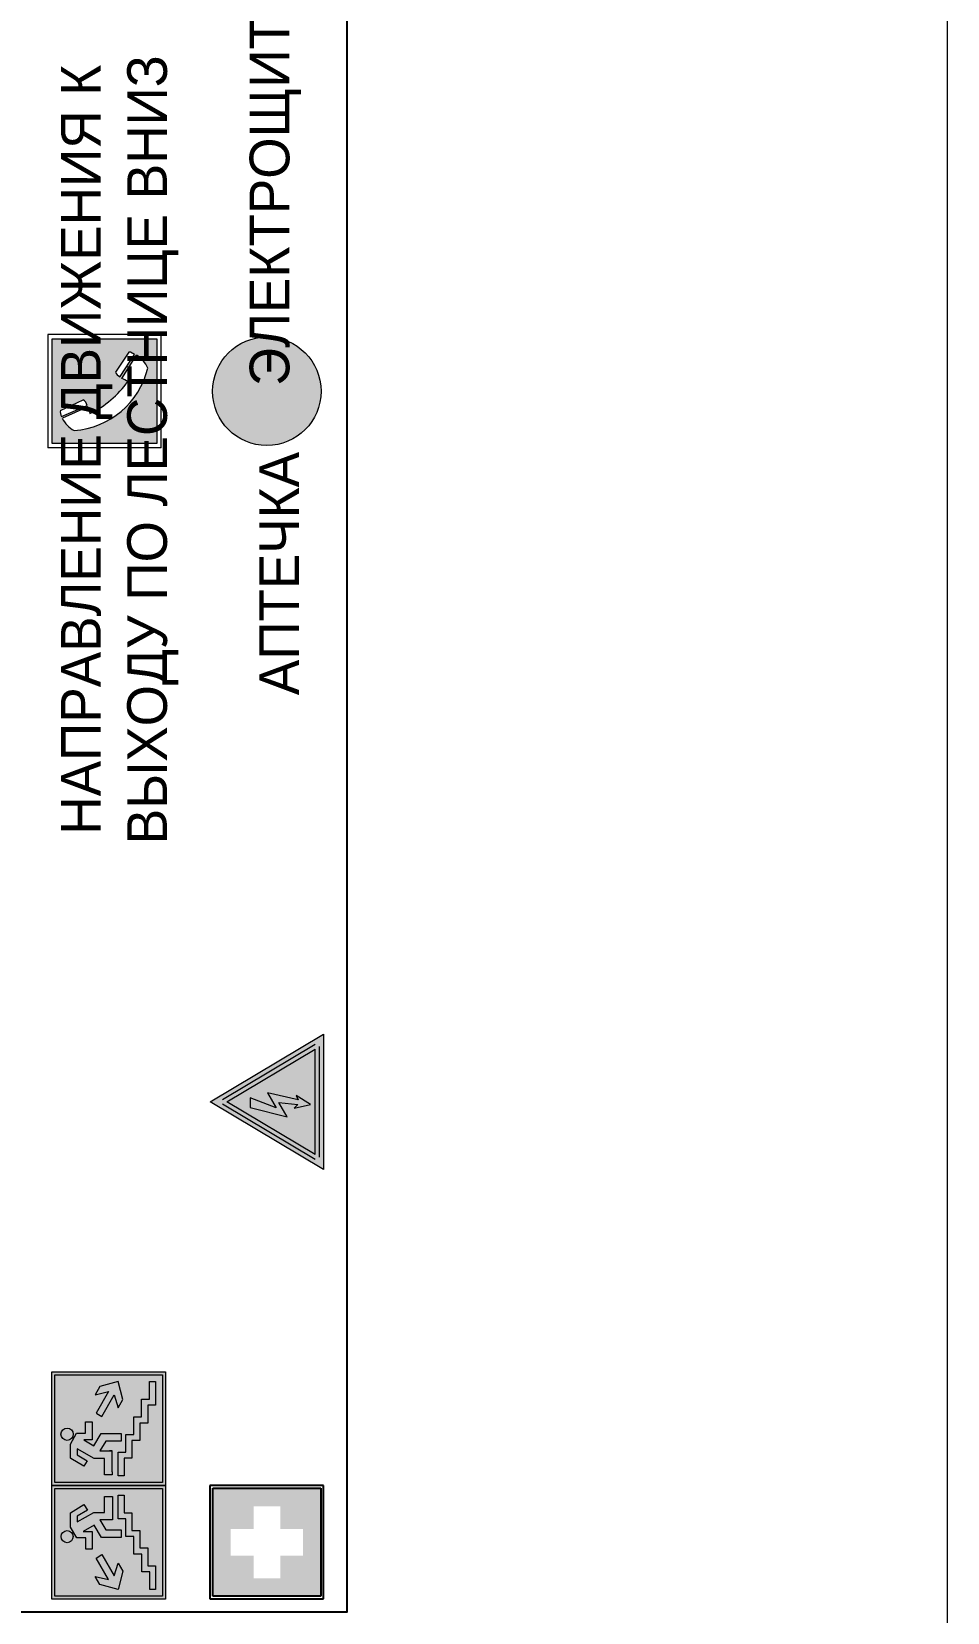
# Model space of a CAD drawing. Header units: millimetres. Extents: x 13810 to 67229, y 12374 to 21950.
# Drawn here: x 24072.5 to 24137, y 15351.2 to 15462.6 of the extents above; entities that cross this region are included whole.
import ezdxf

# ---------------------------------------------------------------- set-up
doc = ezdxf.new("R2010")
doc.units = ezdxf.units.MM
doc.styles.add('обычный', font='arial.ttf')

# ---------------------------------------------------------------- blocks, each defined once
blk = doc.blocks.new('A$C3E6D3DDE')
at = {"lineweight": 5}
h = blk.add_hatch(color=40, dxfattribs=at)
h.paths.add_polyline_path([(24.1, 1.45), (16.46, -11.35), (31.74, -11.35)])
h.paths.add_polyline_path([(24.09, -0.46), (30.03, -10.41), (18.14, -10.41)], flags=16)
h.paths.add_polyline_path([(24.54, -3.08), (23.41, -6.02), (25.13, -5.01), (24.33, -8.5), (24.82, -8.27), (23.79, -9.86), (23.4, -8.04), (23.8, -8.43), (24.04, -6.29), (22.39, -7.25), (23.44, -3.08)], flags=0)
h = blk.add_hatch(color=256, dxfattribs=at)
h.paths.add_polyline_path([(24.37, 0.03, 0.567511), (23.82, 0.03), (17.59, -10.4, 0.582454), (17.86, -10.88), (30.32, -10.88, 0.582149), (30.6, -10.4)])
h.paths.add_polyline_path([(24.09, -0.46), (18.14, -10.41), (30.03, -10.41)], flags=16)
h.paths.add_polyline_path([(24.54, -3.08), (23.41, -6.02), (25.13, -5.01), (24.33, -8.5), (24.82, -8.27), (23.79, -9.86), (23.4, -8.04), (23.8, -8.43), (24.04, -6.29), (22.39, -7.25), (23.44, -3.08)], flags=0)
h = blk.add_hatch(color=40, dxfattribs=at)
h.paths.add_polyline_path([(24.09, -0.46), (18.14, -10.41), (30.03, -10.41)])
h.paths.add_polyline_path([(24.82, -8.27), (23.79, -9.86), (23.4, -8.04), (23.8, -8.43), (24.04, -6.29), (22.39, -7.25), (23.44, -3.08), (24.54, -3.08), (23.41, -6.02), (25.13, -5.01), (24.33, -8.5)], flags=16)
at = {"color": 40, "lineweight": 5}
for p, q in [((16.46, -11.35), (24.1, 1.45)), ((24.1, 1.45), (31.74, -11.35))]:
    blk.add_line(p, q, dxfattribs=at)
at = {"lineweight": 5}
for p, q in [((17.59, -10.4), (23.82, 0.03)), ((24.37, 0.03), (30.6, -10.4)), ((18.14, -10.41), (24.09, -0.46)), ((24.09, -0.46), (30.03, -10.41)), ((23.44, -3.08), (22.39, -7.25)), ((23.41, -6.02), (24.54, -3.08)), ((24.54, -3.08), (23.44, -3.08)), ((25.13, -5.01), (23.41, -6.02)), ((24.33, -8.5), (25.13, -5.01)), ((22.39, -7.25), (24.04, -6.29)), ((24.04, -6.29), (23.8, -8.43)), ((23.8, -8.43), (23.4, -8.04)), ((23.4, -8.04), (23.79, -9.86)), ((23.79, -9.86), (24.82, -8.27)), ((24.82, -8.27), (24.33, -8.5)), ((18.14, -10.41), (30.03, -10.41)), ((17.86, -10.88), (30.32, -10.88))]:
    blk.add_line(p, q, dxfattribs=at)
at = {"color": 50, "lineweight": 5}
blk.add_line((31.74, -11.35), (16.46, -11.35), dxfattribs=at)
blk = doc.blocks.new('A$C18900ED3')
h = blk.add_hatch(color=126)
h.paths.add_polyline_path([(-0.18, -0.18), (-7.02, -0.18), (-7.02, -7.02), (-0.18, -7.02)])
h.paths.add_polyline_path([(-5.89, -4.46), (-5.89, -2.77), (-4.46, -2.77), (-4.46, -1.31), (-2.77, -1.31), (-2.77, -2.77), (-1.33, -2.77), (-1.33, -4.46), (-2.77, -4.46), (-2.77, -5.89), (-4.46, -5.89), (-4.46, -4.46)], flags=16)
at = {"color": 126}
for p, q in [((-7.2, 0), (-7.2, -7.2)), ((0, 0), (-7.2, 0)), ((0, -7.2), (0, 0)), ((-7.02, -7.02), (-7.02, -0.18)), ((-7.02, -0.18), (-0.18, -0.18)), ((-0.18, -0.18), (-0.18, -7.02)), ((-0.18, -7.02), (-7.02, -7.02)), ((-7.2, -7.2), (0, -7.2))]:
    blk.add_line(p, q, dxfattribs=at)
blk = doc.blocks.new('A$C7B8C2D5B')
at = {"lineweight": 0}
h = blk.add_hatch(color=5, dxfattribs=at)
h.dxf.hatch_style = 1
h.paths.add_polyline_path([(1.397, -3.024, 1), (-2.112, -3.024, 1)])
at = {"color": 5, "lineweight": 0}
blk.add_circle((-0.358, -3.024), 1.755, dxfattribs=at)
blk = doc.blocks.new('A$C456E1F9C')
at = {"lineweight": 5}
h = blk.add_hatch(color=242, dxfattribs=at)
h.paths.add_polyline_path([(0.51, -1.47), (0.51, -13.26), (12.29, -13.26), (12.29, -1.47)])
h.paths.add_polyline_path([(5.42, -4.95, -0.254479), (4.78, -5.4), (3.52, -2.53, -0.209735), (4.23, -2.4)], flags=16)
h.paths.add_polyline_path([(8.53, -8.6), (10.87, -10.17), (10.54, -10.76), (8.03, -9.13, -0.192251)], flags=16)
h.paths.add_polyline_path([(4.61, -5.49, 0.005518), (3.87, -5.72, 0.128647), (7.49, -10.01, 0.00809), (7.83, -9.33), (10.47, -10.97, -0.16736), (8.99, -12.25, -0.327862), (1.95, -3.95, -0.166952), (3.36, -2.62)], flags=16)
at = {"color": 242, "lineweight": 5}
for p, q in [((0, -13.77), (0, -0.97)), ((12.8, -0.97), (0, -0.97)), ((12.8, -13.77), (12.8, -0.97)), ((4.61, -5.49), (3.36, -2.62)), ((3.52, -2.53), (4.78, -5.4)), ((4.23, -2.4), (5.42, -4.95)), ((10.81, -10.12), (8.53, -8.6)), ((7.83, -9.33), (10.47, -10.97)), ((8.03, -9.13), (10.54, -10.76)), ((10.54, -10.76), (10.8, -10.3)), ((10.8, -10.3), (10.81, -10.12)), ((0, -13.77), (12.8, -13.77))]:
    blk.add_line(p, q, dxfattribs=at)
blk.add_lwpolyline([(0.51, -1.47), (12.29, -1.47), (12.29, -13.26), (0.51, -13.26)], close=True, dxfattribs=at)
for centre, radius, start, end in [((4.59, -5.34), 2.99, 114.2845, 152.1974), ((4.02, -3.27), 0.891, 76.3284, 123.7092), ((11.12, -3.31), 9.19, 183.9915, 256.6009), ((4.68, -4.59), 0.824, 276.9621, 334.0723), ((14.98, -39.1), 35.17, 107.1487, 108.4135), ((13.86, -0.94), 11.08, 205.5536, 234.8762), ((8.94, -9.5), 0.989, 114.4092, 157.9388), ((-13.31, 0.8), 23.44, 332.5487, 334.4027), ((7.87, -9.46), 3, 291.9291, 329.9329)]:
    blk.add_arc(centre, radius, start, end, dxfattribs=at)
blk = doc.blocks.new('вниз 3')
at = {"lineweight": 0, "true_color": 0xffffff}
h = blk.add_hatch(color=7, dxfattribs=at)
h.dxf.hatch_style = 1
h.paths.add_polyline_path([(40997.5, -4475.69), (40997.25, -4475.28), (40995.76, -4476.15), (40995.97, -4475.23), (40995.39, -4475.56), (40995.05, -4476.83), (40996.33, -4477.17), (40996.91, -4476.83), (40996, -4476.55)], flags=0)
h.paths.add_polyline_path([(40999.81, -4473.95), (41000.22, -4473.95), (41000.64, -4474.67), (41001.03, -4474.43), (41000.46, -4473.49), (41000.42, -4473.49), (40999.43, -4473.49), (40998.68, -4473.92), (40998.68, -4474.57), (40997.88, -4474.57), (40997.88, -4475), (40999.14, -4475), (40999.14, -4474.43), (40999.14, -4474.38), (40999.59, -4475.15), (40998.72, -4475.67), (40998.72, -4477.06), (40999.24, -4477.06), (40999.24, -4475.96), (40999.95, -4475.56), (40999.95, -4476.43), (41001.61, -4476.43), (41001.61, -4475.88), (41000.47, -4475.88), (41000.47, -4475.12)], flags=0)
h.paths.add_polyline_path([(40999.2, -4473.24, 1), (40998.35, -4473.24, 1)], flags=0)
h.paths.add_polyline_path([(41000.46, -4477.26), (41001.69, -4477.26), (41001.69, -4476.84), (41000.03, -4476.84), (41000.03, -4477.39), (40998.78, -4477.39), (40998.78, -4477.95), (40997.53, -4477.95), (40997.53, -4478.5), (40996.29, -4478.5), (40996.29, -4479.06), (40995.05, -4479.06), (40995.05, -4479.48), (40995.29, -4479.48), (40996.72, -4479.48), (40996.72, -4478.92), (40997.97, -4478.92), (40997.97, -4478.36), (40999.2, -4478.36), (40999.2, -4477.81), (41000.46, -4477.81)], flags=0)
h.paths.add_polyline_path([(41002.37, -4472.17), (40994.37, -4472.17), (40994.37, -4480.17), (41002.37, -4480.17)])
h.paths.add_polyline_path([(41002.16, -4479.96), (40994.57, -4479.96), (40994.57, -4472.37), (41002.16, -4472.37)], flags=16)
h.paths.add_polyline_path([(41001.61, -4475.88), (41001.61, -4476.43), (40999.95, -4476.43), (40999.95, -4475.56), (40999.24, -4475.96), (40999.24, -4477.06), (40998.72, -4477.06), (40998.72, -4475.67), (40999.59, -4475.15), (40999.14, -4474.38), (40999.14, -4474.43), (40999.14, -4475), (40997.88, -4475), (40997.88, -4474.57), (40998.68, -4474.57), (40998.68, -4473.92), (40999.43, -4473.49), (41000.42, -4473.49), (41000.46, -4473.49), (41001.03, -4474.43), (41000.64, -4474.67), (41000.22, -4473.95), (40999.81, -4473.95), (41000.47, -4475.12), (41000.47, -4475.88)], flags=0)
h.paths.add_polyline_path([(41001.69, -4476.84), (41001.69, -4477.26), (41000.46, -4477.26), (41000.46, -4477.81), (40999.2, -4477.81), (40999.2, -4478.36), (40997.97, -4478.36), (40997.97, -4478.92), (40996.72, -4478.92), (40996.72, -4479.48), (40995.05, -4479.48), (40995.05, -4479.06), (40996.29, -4479.06), (40996.29, -4478.5), (40997.53, -4478.5), (40997.53, -4477.95), (40998.78, -4477.95), (40998.78, -4477.39), (41000.03, -4477.39), (41000.03, -4476.84)], flags=0)
h.paths.add_polyline_path([(40998.35, -4473.24, -1), (40999.2, -4473.24, -1)], flags=0)
h.paths.add_polyline_path([(40997.5, -4475.69), (40996, -4476.55), (40996.91, -4476.83), (40996.33, -4477.17), (40995.05, -4476.83), (40995.39, -4475.56), (40995.97, -4475.23), (40995.76, -4476.15), (40997.25, -4475.28)], flags=0)
at = {"lineweight": 0}
h = blk.add_hatch(color=126, dxfattribs=at)
h.dxf.hatch_style = 1
h.paths.add_polyline_path([(41002.16, -4472.37), (40994.57, -4472.37), (40994.57, -4479.96), (41002.16, -4479.96)])
h.paths.add_polyline_path([(40995.97, -4475.23), (40995.76, -4476.15), (40997.25, -4475.28), (40997.5, -4475.69), (40996, -4476.55), (40996.91, -4476.83), (40996.33, -4477.17), (40995.05, -4476.83), (40995.39, -4475.56)], flags=16)
h.paths.add_polyline_path([(40997.88, -4474.57), (40998.68, -4474.57), (40998.68, -4473.92), (40999.43, -4473.49), (41000.42, -4473.49), (41000.46, -4473.49), (41001.03, -4474.43), (41000.64, -4474.67), (41000.22, -4473.95), (40999.81, -4473.95), (41000.47, -4475.12), (41000.47, -4475.88), (41001.61, -4475.88), (41001.61, -4476.43), (40999.95, -4476.43), (40999.95, -4475.56), (40999.24, -4475.96), (40999.24, -4477.06), (40998.72, -4477.06), (40998.72, -4475.67), (40999.59, -4475.15), (40999.14, -4474.38), (40999.14, -4474.43), (40999.14, -4475), (40997.88, -4475)], flags=16)
h.paths.add_polyline_path([(40998.35, -4473.24, -1), (40999.2, -4473.24, -1)], flags=16)
h.paths.add_polyline_path([(40997.53, -4477.95), (40998.78, -4477.95), (40998.78, -4477.39), (41000.03, -4477.39), (41000.03, -4476.84), (41001.69, -4476.84), (41001.69, -4477.26), (41000.46, -4477.26), (41000.46, -4477.81), (40999.2, -4477.81), (40999.2, -4478.36), (40997.97, -4478.36), (40997.97, -4478.92), (40996.72, -4478.92), (40996.72, -4479.48), (40995.05, -4479.48), (40995.05, -4479.06), (40996.29, -4479.06), (40996.29, -4478.5), (40997.53, -4478.5)], flags=16)
at = {"lineweight": 0, "true_color": 0xffffff}
h = blk.add_hatch(color=7, dxfattribs=at)
h.dxf.hatch_style = 1
h.paths.add_polyline_path([(40999.2, -4473.24, 1), (40998.35, -4473.24, 1)])
h.paths.add_polyline_path([(40999.81, -4473.95), (41000.22, -4473.95), (41000.64, -4474.67), (41001.03, -4474.43), (41000.46, -4473.49), (41000.42, -4473.49), (40999.43, -4473.49), (40998.68, -4473.92), (40998.68, -4474.57), (40997.88, -4474.57), (40997.88, -4475), (40999.14, -4475), (40999.14, -4474.43), (40999.14, -4474.38), (40999.59, -4475.15), (40998.72, -4475.67), (40998.72, -4477.06), (40999.24, -4477.06), (40999.24, -4475.96), (40999.95, -4475.56), (40999.95, -4476.43), (41001.61, -4476.43), (41001.61, -4475.88), (41000.47, -4475.88), (41000.47, -4475.12)])
h.paths.add_polyline_path([(40999.2, -4477.81), (41000.46, -4477.81), (41000.46, -4477.26), (41001.69, -4477.26), (41001.69, -4476.84), (41000.03, -4476.84), (41000.03, -4477.39), (40998.78, -4477.39), (40998.78, -4477.95), (40997.53, -4477.95), (40997.53, -4478.5), (40996.29, -4478.5), (40996.29, -4479.06), (40995.05, -4479.06), (40995.05, -4479.48), (40995.29, -4479.48), (40996.72, -4479.48), (40996.72, -4478.92), (40997.97, -4478.92), (40997.97, -4478.36), (40999.2, -4478.36)])
h.paths.add_polyline_path([(40997.5, -4475.69), (40997.25, -4475.28), (40995.76, -4476.15), (40995.97, -4475.23), (40995.39, -4475.56), (40995.05, -4476.83), (40996.33, -4477.17), (40996.91, -4476.83), (40996, -4476.55)])
at = {"color": 126, "lineweight": 0}
for points in [[(40994.37, -4472.17), (41002.37, -4472.17), (41002.37, -4480.17), (40994.37, -4480.17)], [(40994.57, -4472.37), (41002.16, -4472.37), (41002.16, -4479.96), (40994.57, -4479.96)]]:
    blk.add_lwpolyline(points, close=True, dxfattribs=at)
for points in [[(40999.14, -4474.43), (40999.14, -4475), (40997.88, -4475), (40997.88, -4474.57), (40998.68, -4474.57), (40998.68, -4473.92), (40999.43, -4473.49), (41000.42, -4473.49), (41000.46, -4473.49), (41001.03, -4474.43), (41000.64, -4474.67), (41000.22, -4473.95), (40999.81, -4473.95), (41000.47, -4475.12), (41000.47, -4475.88), (41001.61, -4475.88), (41001.61, -4476.43), (40999.95, -4476.43), (40999.95, -4475.56), (40999.24, -4475.96), (40999.24, -4477.06), (40998.72, -4477.06), (40998.72, -4475.67), (40999.59, -4475.15), (40999.14, -4474.38), (40999.14, -4474.43)], [(40995.05, -4476.83), (40995.39, -4475.56), (40995.97, -4475.23), (40995.76, -4476.15), (40997.25, -4475.28), (40997.5, -4475.69), (40996, -4476.55), (40996.91, -4476.83), (40996.33, -4477.17), (40995.05, -4476.83)], [(40995.29, -4479.48), (40995.05, -4479.48), (40995.05, -4479.06), (40996.29, -4479.06), (40996.29, -4478.5), (40997.53, -4478.5), (40997.53, -4477.95), (40998.78, -4477.95), (40998.78, -4477.39), (41000.03, -4477.39), (41000.03, -4476.84), (41001.69, -4476.84), (41001.69, -4477.26), (41000.46, -4477.26), (41000.46, -4477.81), (40999.2, -4477.81), (40999.2, -4478.36), (40997.97, -4478.36), (40997.97, -4478.92), (40996.72, -4478.92), (40996.72, -4479.48), (40995.05, -4479.48)]]:
    blk.add_lwpolyline(points, dxfattribs=at)
blk.add_circle((40998.77, -4473.24), 0.426, dxfattribs=at)
blk = doc.blocks.new('вниз')
at = {"lineweight": 0, "true_color": 0xffffff}
h = blk.add_hatch(color=7, dxfattribs=at)
h.dxf.hatch_style = 1
h.paths.add_polyline_path([(40994.51, -4472.22), (40986.51, -4472.22), (40986.51, -4480.22), (40994.51, -4480.22)])
h.paths.add_polyline_path([(40994.31, -4472.42), (40994.31, -4480.01), (40986.71, -4480.01), (40986.71, -4472.42)], flags=16)
h.paths.add_polyline_path([(40988.43, -4473.53), (40989.43, -4473.53), (40990.19, -4473.96), (40990.19, -4474.6), (40991, -4474.6), (40991, -4475.06), (40989.73, -4475.06), (40989.73, -4474.46), (40989.3, -4475.18), (40990.17, -4475.7), (40990.17, -4477.11), (40989.63, -4477.11), (40989.63, -4476.01), (40988.94, -4475.59), (40988.94, -4476.46), (40988.94, -4476.46), (40987.47, -4476.46), (40987.26, -4476.46), (40987.26, -4475.92), (40988.4, -4475.92), (40988.4, -4475.2), (40989.1, -4473.99), (40988.66, -4473.99), (40988.24, -4474.7), (40987.86, -4474.47), (40988.41, -4473.56)], flags=0)
h.paths.add_polyline_path([(40990.55, -4473.29, -1), (40989.69, -4473.29, -1)], flags=0)
h.paths.add_polyline_path([(40988.85, -4476.89), (40988.85, -4477.43), (40990.1, -4477.43), (40990.1, -4477.99), (40991.34, -4477.99), (40991.34, -4478.54), (40992.59, -4478.54), (40992.59, -4479.09), (40993.83, -4479.09), (40993.83, -4479.52), (40992.17, -4479.52), (40992.17, -4478.97), (40990.91, -4478.97), (40990.91, -4478.41), (40989.68, -4478.41), (40989.68, -4477.86), (40988.43, -4477.86), (40988.43, -4477.31), (40987.6, -4477.31), (40987.18, -4477.31), (40987.18, -4476.89)], flags=0)
h.paths.add_polyline_path([(40991.61, -4475.33), (40993.12, -4476.2), (40992.9, -4475.27), (40993.48, -4475.6), (40993.83, -4476.88), (40992.56, -4477.22), (40991.97, -4476.88), (40992.9, -4476.61), (40991.38, -4475.74), (40991.58, -4475.39)], flags=0)
h.paths.add_polyline_path([(40990.19, -4473.96), (40989.43, -4473.53), (40988.43, -4473.53), (40988.41, -4473.56), (40987.86, -4474.47), (40988.24, -4474.7), (40988.66, -4473.99), (40989.1, -4473.99), (40988.4, -4475.2), (40988.4, -4475.92), (40987.26, -4475.92), (40987.26, -4476.46), (40987.47, -4476.46), (40988.94, -4476.46), (40988.94, -4476.27), (40988.94, -4475.59), (40989.63, -4476.01), (40989.63, -4477.11), (40990.17, -4477.11), (40990.17, -4475.7), (40989.3, -4475.18), (40989.73, -4474.46), (40989.73, -4475.06), (40991, -4475.06), (40991, -4474.6), (40990.19, -4474.6)], flags=0)
h.paths.add_polyline_path([(40990.55, -4473.29, 1), (40989.69, -4473.29, 1)], flags=0)
h.paths.add_polyline_path([(40991.61, -4475.33), (40991.58, -4475.39), (40991.38, -4475.74), (40992.9, -4476.61), (40991.97, -4476.88), (40992.56, -4477.22), (40993.83, -4476.88), (40993.48, -4475.6), (40992.9, -4475.27), (40993.12, -4476.2)], flags=0)
h.paths.add_polyline_path([(40990.1, -4477.43), (40988.85, -4477.43), (40988.85, -4476.89), (40987.18, -4476.89), (40987.18, -4477.31), (40987.6, -4477.31), (40988.43, -4477.31), (40988.43, -4477.86), (40989.68, -4477.86), (40989.68, -4478.41), (40990.91, -4478.41), (40990.91, -4478.97), (40992.17, -4478.97), (40992.17, -4479.52), (40993.83, -4479.52), (40993.83, -4479.09), (40992.59, -4479.09), (40992.59, -4478.54), (40991.34, -4478.54), (40991.34, -4477.99), (40990.1, -4477.99)], flags=0)
at = {"lineweight": 0}
h = blk.add_hatch(color=126, dxfattribs=at)
h.dxf.hatch_style = 1
h.paths.add_polyline_path([(40994.31, -4472.42), (40986.71, -4472.42), (40986.71, -4480.01), (40994.31, -4480.01)])
h.paths.add_polyline_path([(40988.43, -4473.53), (40989.43, -4473.53), (40990.19, -4473.96), (40990.19, -4474.6), (40991, -4474.6), (40991, -4475.06), (40989.73, -4475.06), (40989.73, -4474.46), (40989.3, -4475.18), (40990.17, -4475.7), (40990.17, -4477.11), (40989.63, -4477.11), (40989.63, -4476.01), (40988.94, -4475.59), (40988.94, -4476.46), (40988.94, -4476.46), (40987.47, -4476.46), (40987.26, -4476.46), (40987.26, -4475.92), (40988.4, -4475.92), (40988.4, -4475.2), (40989.1, -4473.99), (40988.66, -4473.99), (40988.24, -4474.7), (40987.86, -4474.47), (40988.41, -4473.56)], flags=16)
h.paths.add_polyline_path([(40990.55, -4473.29, -1), (40989.69, -4473.29, -1)], flags=16)
h.paths.add_polyline_path([(40988.85, -4476.89), (40988.85, -4477.43), (40990.1, -4477.43), (40990.1, -4477.99), (40991.34, -4477.99), (40991.34, -4478.54), (40992.59, -4478.54), (40992.59, -4479.09), (40993.83, -4479.09), (40993.83, -4479.52), (40992.17, -4479.52), (40992.17, -4478.97), (40990.91, -4478.97), (40990.91, -4478.41), (40989.68, -4478.41), (40989.68, -4477.86), (40988.43, -4477.86), (40988.43, -4477.31), (40987.6, -4477.31), (40987.18, -4477.31), (40987.18, -4476.89)], flags=16)
h.paths.add_polyline_path([(40991.61, -4475.33), (40993.12, -4476.2), (40992.9, -4475.27), (40993.48, -4475.6), (40993.83, -4476.88), (40992.56, -4477.22), (40991.97, -4476.88), (40992.9, -4476.61), (40991.38, -4475.74), (40991.58, -4475.39)], flags=16)
at = {"lineweight": 0, "true_color": 0xffffff}
h = blk.add_hatch(color=7, dxfattribs=at)
h.dxf.hatch_style = 1
h.paths.add_polyline_path([(40989.73, -4474.46), (40989.73, -4475.06), (40991, -4475.06), (40991, -4474.6), (40990.19, -4474.6), (40990.19, -4473.96), (40989.43, -4473.53), (40988.43, -4473.53), (40988.41, -4473.56), (40987.86, -4474.47), (40988.24, -4474.7), (40988.66, -4473.99), (40989.1, -4473.99), (40988.4, -4475.2), (40988.4, -4475.92), (40987.26, -4475.92), (40987.26, -4476.46), (40987.47, -4476.46), (40988.94, -4476.46), (40988.94, -4475.59), (40989.63, -4476.01), (40989.63, -4477.11), (40990.17, -4477.11), (40990.17, -4475.7), (40989.3, -4475.18)])
h.paths.add_polyline_path([(40989.69, -4473.29, 1), (40990.55, -4473.29, 1)])
h.paths.add_polyline_path([(40991.61, -4475.33), (40991.58, -4475.39), (40991.38, -4475.74), (40992.9, -4476.61), (40991.97, -4476.88), (40992.56, -4477.22), (40993.83, -4476.88), (40993.48, -4475.6), (40992.9, -4475.27), (40993.12, -4476.2)])
h.paths.add_polyline_path([(40990.1, -4477.43), (40988.85, -4477.43), (40988.85, -4476.89), (40987.18, -4476.89), (40987.18, -4477.31), (40987.6, -4477.31), (40988.43, -4477.31), (40988.43, -4477.86), (40989.68, -4477.86), (40989.68, -4478.41), (40990.91, -4478.41), (40990.91, -4478.97), (40992.17, -4478.97), (40992.17, -4479.52), (40993.83, -4479.52), (40993.83, -4479.09), (40992.59, -4479.09), (40992.59, -4478.54), (40991.34, -4478.54), (40991.34, -4477.99), (40990.1, -4477.99)])
at = {"color": 126, "lineweight": 0}
for points in [[(40986.51, -4472.22), (40994.51, -4472.22), (40994.51, -4480.22), (40986.51, -4480.22)], [(40986.71, -4472.42), (40994.31, -4472.42), (40994.31, -4480.01), (40986.71, -4480.01)]]:
    blk.add_lwpolyline(points, close=True, dxfattribs=at)
for points in [[(40987.47, -4476.46), (40987.26, -4476.46), (40987.26, -4475.92), (40988.4, -4475.92), (40988.4, -4475.2), (40989.1, -4473.99), (40988.66, -4473.99), (40988.24, -4474.7), (40987.86, -4474.47), (40988.41, -4473.56), (40988.43, -4473.53), (40989.43, -4473.53), (40990.19, -4473.96), (40990.19, -4474.6), (40991, -4474.6), (40991, -4475.06), (40989.73, -4475.06), (40989.73, -4474.46), (40989.3, -4475.18), (40990.17, -4475.7), (40990.17, -4477.11), (40989.63, -4477.11), (40989.63, -4476.01), (40988.94, -4475.59), (40988.94, -4476.46)], [(40991.58, -4475.39), (40991.38, -4475.74), (40992.9, -4476.61), (40991.97, -4476.88), (40992.56, -4477.22), (40993.83, -4476.88), (40993.48, -4475.6), (40992.9, -4475.27), (40993.12, -4476.2), (40991.61, -4475.33), (40991.58, -4475.39)], [(40987.6, -4477.31), (40987.18, -4477.31), (40987.18, -4476.89), (40988.85, -4476.89), (40988.85, -4477.43), (40990.1, -4477.43), (40990.1, -4477.99), (40991.34, -4477.99), (40991.34, -4478.54), (40992.59, -4478.54), (40992.59, -4479.09), (40993.83, -4479.09), (40993.83, -4479.52), (40992.17, -4479.52), (40992.17, -4478.97), (40990.91, -4478.97), (40990.91, -4478.41), (40989.68, -4478.41), (40989.68, -4477.86), (40988.43, -4477.86), (40988.43, -4477.31), (40987.6, -4477.31)], [(40987.47, -4476.46), (40988.94, -4476.46), (40988.94, -4476.27)]]:
    blk.add_lwpolyline(points, dxfattribs=at)
blk.add_circle((40990.12, -4473.29), 0.432, dxfattribs=at)

msp = doc.modelspace()

# ---------------------------------------------------------------- linework, layer by layer
at = {"color": 126, "lineweight": 0, "true_color": 0x008754}
msp.add_lwpolyline([(23537.02, 15730.63), (24137.02, 15730.63), (24137.02, 15335.63), (23537.02, 15335.63)], close=True, dxfattribs=at)
msp.add_lwpolyline([(24037.31, 15351.23), (24037.31, 15495), (24094.71, 15495), (24094.71, 15351.23)], close=True)

# ---------------------------------------------------------------- block references
at = {"rotation": 90}
for name, p, xscale, yscale, zscale in [('A$C456E1F9C', (24073.03, 15433.3), 0.625, 0.625, 0.625), ('A$C7B8C2D5B', (24082.49, 15438.07), 2.177419353276491, 2.177419353276491, 2.177419353276491), ('A$C3E6D3DDE', (24085.98, 15372.14), 0.625, 0.625, 0.625), ('A$C18900ED3', (24085.07, 15360.16), 1.111111111007631, 1.111111111007631, 1.111111111007631)]:
    msp.add_blockref(name, p, dxfattribs=dict(at, xscale=xscale, yscale=yscale, zscale=zscale))
at = {"color": 126, "true_color": 0x008754, "rotation": 90}
for name, p in [('вниз', (19601.71, -25626.35)), ('вниз', (19601.71, -25626.35)), ('вниз 3', (19601.76, -25642.22))]:
    msp.add_blockref(name, p, dxfattribs=at)

# ---------------------------------------------------------------- texts
at = {"lineweight": 0, "char_height": 2.8, "width": 126.6484, "attachment_point": 5, "rotation": 90, "style": 'обычный'}
for s, insert in [('\\pi-8.4,l8.4,t8.4;{\\fProxima Nova Rg|b0|i0|c204|p2;ЭЛЕКТРОЩИТОВАЯ\\H1.1997x; }', (24089.67, 15455.97)), ('\\pi-8.4,l8.4,t8.4;{\\fProxima Nova Rg|b0|i0|c204|p2;НАПРАВЛЕНИЕ ДВИЖЕНИЯ К \\PВЫХОДУ ПО ЛЕСТНИЦЕ ВНИЗ}', (24078.71, 15433.17)), ('\\pi-8.4,l8.4,t8.4;{\\fProxima Nova Rg|b0|i0|c204|p2;АПТЕЧКА\\H1.1667x; }', (24089.94, 15424.44))]:
    msp.add_mtext(s, dxfattribs=dict(at, insert=insert))

doc.saveas('drawing.dxf')
